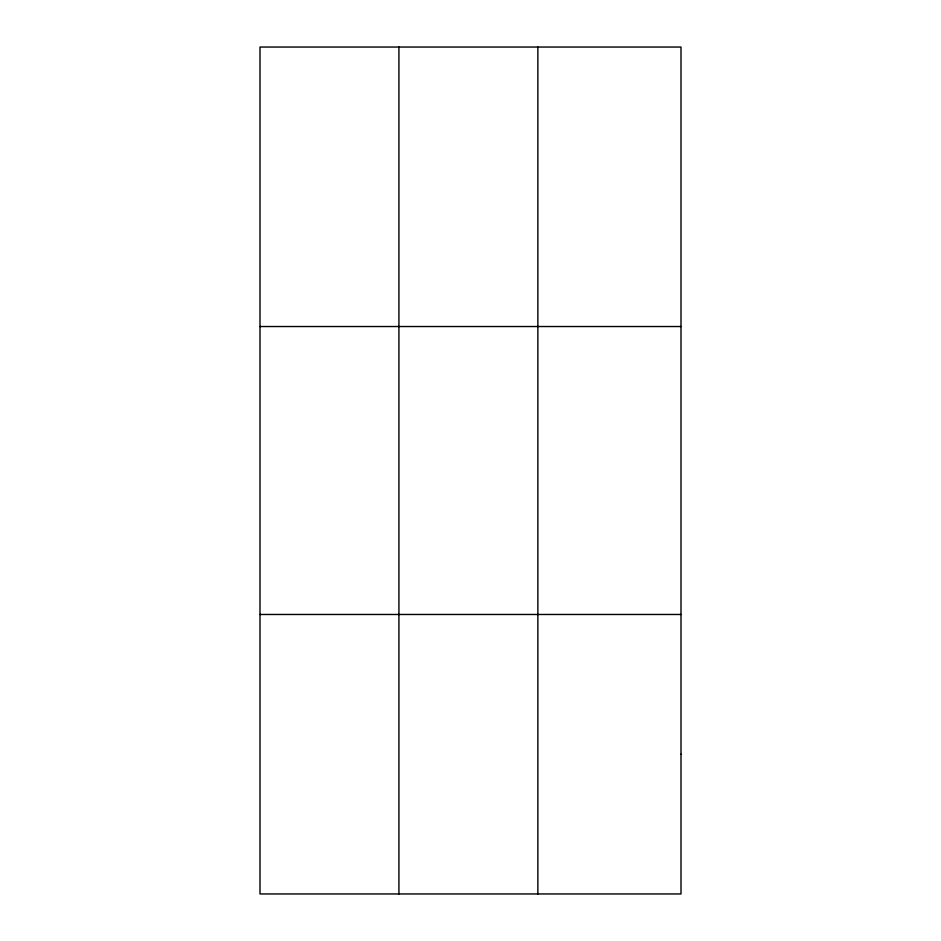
<?xml version="1.0" encoding="UTF-8"?>
<svg xmlns="http://www.w3.org/2000/svg" width="941" height="941" viewBox="0 0 941 941"><rect width="100%" height="100%" fill="white"/><g stroke="black" fill="none" stroke-linecap="round" stroke-linejoin="round"><path stroke-width="1.41" d="M398.925 47.05L398.925 893.95M537.864 47.05L537.864 893.95M259.998 326.527L681.002 326.527M259.998 614.473L681.002 614.473M681.002 754.212L681.002 893.95L259.998 893.95L259.998 47.05L681.002 47.05L681.002 754.212"/></g></svg>
